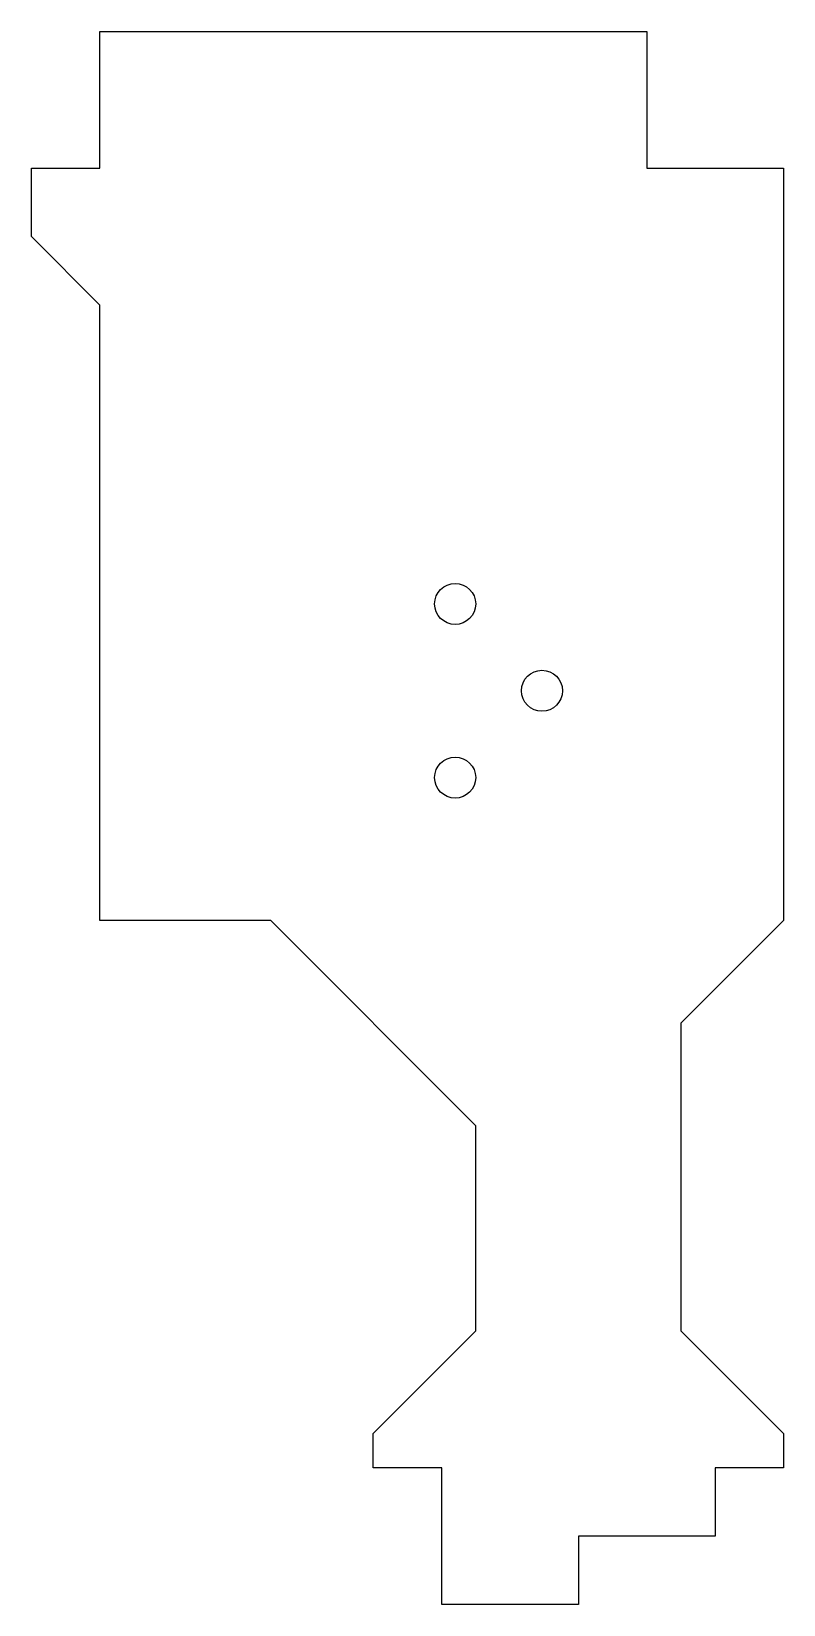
# Model space of a CAD drawing. Header units: millimetres. Extents: x -12.5 to -1.5, y -2 to 21.
import ezdxf

# ---------------------------------------------------------------- set-up
doc = ezdxf.new("R2010")
doc.units = ezdxf.units.MM
doc.layers.add('DiodesLazer', color=70, linetype='Continuous')

msp = doc.modelspace()

# ---------------------------------------------------------------- linework, layer by layer
at = {"layer": 'DiodesLazer'}
for p, q in [((-11.5, 19), (-11.5, 21)), ((-11.5, 21), (-3.5, 21)), ((-3.5, 21), (-3.5, 19)), ((-12.5, 18), (-12.5, 19)), ((-12.5, 19), (-11.5, 19)), ((-3.5, 19), (-1.5, 19)), ((-1.5, 19), (-1.5, 8)), ((-11.5, 17), (-12.5, 18)), ((-11.5, 8), (-11.5, 17)), ((-9, 8), (-11.5, 8)), ((-6, 5), (-9, 8)), ((-1.5, 8), (-2.5, 7)), ((-2.5, 7), (-3, 6.5)), ((-3, 6.5), (-3, 2)), ((-6, 2), (-6, 5)), ((-7.5, 0.5), (-6, 2)), ((-3, 2), (-1.5, 0.5)), ((-7.5, 0), (-7.5, 0.5)), ((-1.5, 0.5), (-1.5, 0)), ((-6.5, 0), (-7.5, 0)), ((-6.5, -1), (-6.5, 0)), ((-1.5, 0), (-2.5, 0)), ((-2.5, 0), (-2.5, -1)), ((-6.5, -2), (-6.5, -1)), ((-4, -1), (-4.5, -1)), ((-4.5, -1), (-4.5, -2)), ((-2.5, -1), (-4, -1)), ((-4.5, -2), (-6.5, -2))]:
    msp.add_line(p, q, dxfattribs=at)
for centre in [(-6.303, 12.63), (-5.033, 11.36), (-6.303, 10.09)]:
    msp.add_circle(centre, 0.3, dxfattribs=at)

doc.saveas('drawing.dxf')
